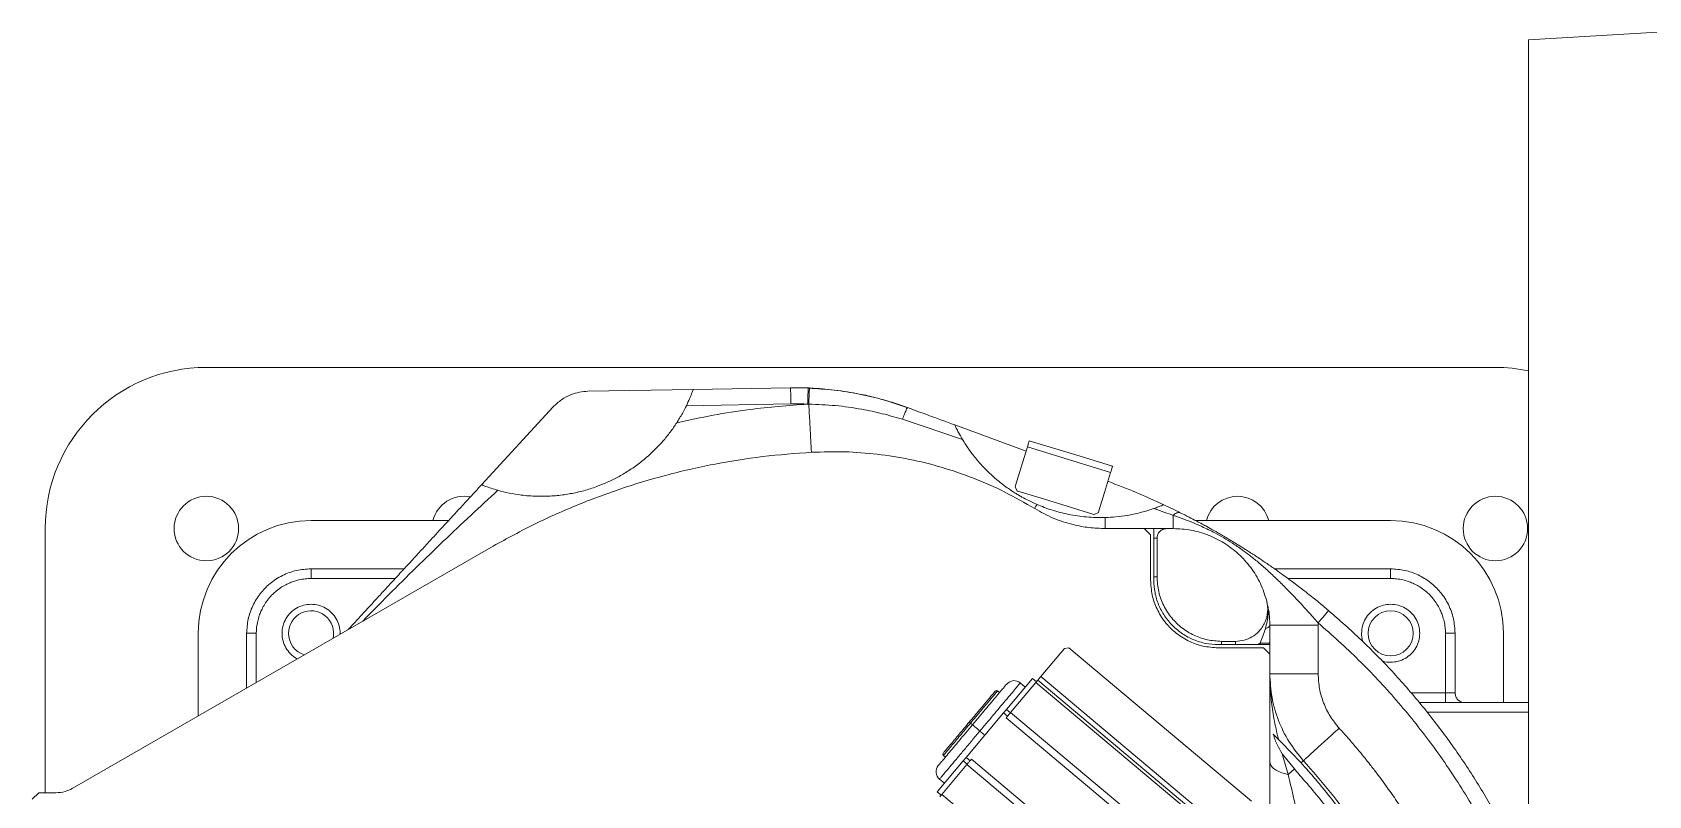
# Model space of a CAD drawing. Header units: millimetres. Extents: x 169 to 14583, y -399 to 10804.
# Drawn here: x 8997 to 9499, y 6760 to 6997 of the extents above; entities that cross this region are included whole.
import ezdxf

# ---------------------------------------------------------------- set-up
doc = ezdxf.new("R2010")
doc.units = ezdxf.units.MM
doc.header["$LTSCALE"] = 35

msp = doc.modelspace()

# ---------------------------------------------------------------- linework, layer by layer
at = {"color": 7, "linetype": 'Continuous', "lineweight": 18}
for p, q in [((9461.279, 6994.416), (9501.279, 6996.76)), ((9461.279, 6994.416), (9461.279, 5075.018)), ((9050.967, 6892.797), (9450.967, 6892.797)), ((9202.041, 6885.943), (9232.26, 6886.471)), ((9202.041, 6885.943), (9169.387, 6885.373)), ((9199.92, 6880.905), (9232.347, 6881.471)), ((9158.617, 6880.538), (9136.367, 6856.385)), ((9266.974, 6876.685), (9285.618, 6870.43)), ((9283.212, 6874.936), (9305.335, 6866.799)), ((9303.831, 6861.883), (9305.741, 6868.129)), ((9331.561, 6860.235), (9305.741, 6868.129)), ((9302.096, 6856.205), (9303.831, 6861.883)), ((9329.652, 6853.989), (9331.561, 6860.235)), ((9301.94, 6855.697), (9302.096, 6856.205)), ((9302.604, 6854.448), (9301.94, 6855.697)), ((9302.76, 6854.4), (9302.604, 6854.448)), ((9311.055, 6851.864), (9302.76, 6854.4)), ((9318.061, 6849.723), (9311.055, 6851.864)), ((9327.916, 6848.311), (9329.652, 6853.989)), ((9326.356, 6847.186), (9318.061, 6849.723)), ((9326.512, 6847.139), (9326.356, 6847.186)), ((9327.76, 6847.803), (9326.512, 6847.139)), ((9327.76, 6847.803), (9327.916, 6848.311)), ((9000.967, 6760.797), (9000.967, 6842.797)), ((9126.153, 6845.297), (9083.467, 6845.297)), ((9329.967, 6842.797), (9341.967, 6842.797)), ((9341.967, 6842.797), (9343.967, 6840.797)), ((9344.967, 6842.797), (9341.967, 6842.797)), ((9350.967, 6842.797), (9348.967, 6842.797)), ((9418.467, 6845.297), (9357.897, 6845.297)), ((9009.284, 6762.131), (9139.21, 6836.927)), ((9343.967, 6840.797), (9343.967, 6826.797)), ((9344.967, 6839.797), (9344.967, 6827.797)), ((9345.967, 6827.797), (9345.967, 6839.797)), ((9083.467, 6830.297), (9112.335, 6830.297)), ((9083.467, 6827.297), (9109.572, 6827.297)), ((9418.467, 6830.297), (9382.433, 6830.297)), ((9386.612, 6827.297), (9418.467, 6827.297)), ((9395.967, 6812.797), (9395.967, 6797.716)), ((9048.467, 6810.297), (9048.467, 6784.688)), ((9063.467, 6793.323), (9063.467, 6810.297)), ((9066.467, 6795.002), (9066.467, 6810.297)), ((9370.332, 6807.797), (9365.967, 6807.797)), ((9365.967, 6806.797), (9370.332, 6806.797)), ((9377.26, 6806.797), (9377.967, 6806.797)), ((9377.967, 6806.797), (9377.967, 6807.275)), ((9380.967, 6806.797), (9380.967, 6807.275)), ((9380.967, 6803.797), (9380.967, 6806.797)), ((9435.467, 6810.297), (9435.467, 6791.797)), ((9438.467, 6810.297), (9438.467, 6791.797)), ((9453.467, 6788.797), (9453.467, 6810.297)), ((9317.222, 6805.62), (9309.895, 6796.887)), ((9318.631, 6805.743), (9317.222, 6805.62)), ((9375.318, 6758.177), (9318.631, 6805.743)), ((9364.967, 6805.797), (9378.967, 6805.797)), ((9378.967, 6805.797), (9380.967, 6803.797)), ((9380.967, 6803.797), (9380.967, 6686.797)), ((9299.231, 6786.668), (9307.319, 6796.307)), ((9308.545, 6795.278), (9307.319, 6796.307)), ((9379.039, 6738.868), (9309.895, 6796.887)), ((9297.125, 6791.937), (9296.512, 6792.451)), ((9308.316, 6795.005), (9300.537, 6785.734)), ((9305.069, 6793.625), (9303.537, 6794.911)), ((9308.93, 6795.738), (9378.64, 6737.244)), ((9380.967, 6794.755), (9381.253, 6794.63)), ((9435.467, 6791.797), (9424.743, 6791.797)), ((9298.32, 6785.582), (9299.231, 6786.668)), ((9300.457, 6785.639), (9299.231, 6786.668)), ((9461.279, 6788.797), (9427.363, 6788.797)), ((9298.32, 6785.582), (9286.75, 6771.793)), ((9288.705, 6781.901), (9288.092, 6782.416)), ((9299.546, 6784.553), (9298.32, 6785.582)), ((9299.546, 6784.553), (9299.158, 6784.092)), ((9368.869, 6725.598), (9299.158, 6784.092)), ((9300.537, 6785.734), (9370.247, 6727.241)), ((9429.739, 6785.797), (9461.279, 6785.797)), ((9291.003, 6779.973), (9292.535, 6778.687)), ((9279.671, 6772.38), (9280.284, 6771.866)), ((9285.839, 6770.707), (9286.75, 6771.793)), ((9286.75, 6771.793), (9287.976, 6770.765)), ((9288.363, 6771.226), (9287.976, 6770.765)), ((9288.363, 6771.226), (9358.073, 6712.732)), ((9384.818, 6772.949), (9386.706, 6766.495)), ((9384.818, 6772.949), (9388.579, 6768.201)), ((9277.751, 6761.068), (9285.839, 6770.707)), ((9286.985, 6769.584), (9279.205, 6760.313)), ((9287.064, 6769.679), (9285.839, 6770.707)), ((9356.695, 6711.09), (9286.985, 6769.584)), ((9386.706, 6766.495), (9388.579, 6768.201)), ((9278.976, 6760.04), (9277.751, 6761.068)), ((9278.468, 6765.035), (9280.001, 6763.75)), ((8996.967, 6758.797), (8998.967, 6760.797)), ((8998.967, 6760.797), (9004.294, 6760.797))]:
    msp.add_line(p, q, dxfattribs=at)
at = {"color": 7, "linetype": 'Continuous', "lineweight": 18, "flags": 128}
for points in [[(9306.326, 6870.041), (9320.785, 6865.621), (9332.146, 6862.147)], [(9308.316, 6795.005), (9347.354, 6762.249), (9378.026, 6736.512)], [(9348.915, 6701.819), (9309.878, 6734.575), (9279.205, 6760.313)]]:
    msp.add_lwpolyline(points, dxfattribs=at)
at = {"color": 7, "linetype": 'Continuous', "lineweight": 18}
for centre, radius in [((9050.967, 6842.797), 10), ((9450.967, 6842.797), 10), ((9418.467, 6810.297), 7)]:
    msp.add_circle(centre, radius, dxfattribs=at)
for centre, radius, start, end in [((9050.967, 6842.797), 50, 90, 180), ((9450.967, 6842.797), 50, 78.09848, 90), ((9130.967, 6842.797), 10, 79.09823, 165.52249), ((9370.967, 6842.797), 10, 14.47751, 165.52249), ((9083.467, 6810.297), 35, 90, 180), ((9418.467, 6810.297), 35, 0, 90), ((9083.467, 6810.297), 7, 346.62901, 180), ((9083.467, 6810.297), 7, 180, 253.17078), ((9296.191, 6792.068), 0.5, 50, 140), ((9301.609, 6792.613), 3, 50, 140), ((9279.993, 6772.763), 0.5, 140, 230), ((9280.397, 6767.333), 3, 140, 230)]:
    msp.add_arc(centre, radius, start, end, dxfattribs=at)
for points, knots in [([(9237.73, 6886.416), (9236.71, 6886.447), (9234.886, 6886.501), (9233.063, 6886.48), (9232.26, 6886.471)], [0, 0, 0, 0, 0.55999631, 1, 1, 1, 1]), ([(9232.347, 6881.471), (9232.335, 6882.205), (9232.309, 6883.672), (9232.28, 6885.315), (9232.263, 6886.296), (9232.261, 6886.412), (9232.26, 6886.471)], [0, 0, 0, 0, 0.279619, 0.5592379, 0.779619, 1, 1, 1, 1]), ([(9158.617, 6880.538), (9159.438, 6881.322), (9161.082, 6882.888), (9163.921, 6884.336), (9166.719, 6885.19), (9168.498, 6885.312), (9169.387, 6885.373)], [0, 0, 0, 0, 0.2798991, 0.5597983, 0.7798991, 1, 1, 1, 1]), ([(9202.041, 6885.943), (9202.035, 6885.925), (9202.022, 6885.89), (9201.885, 6885.513), (9201.554, 6884.617), (9200.869, 6882.944), (9200.253, 6881.621), (9199.92, 6880.905)], [0, 0, 0, 0, 0.1157118, 0.2324543, 0.4701646, 0.7130705, 1, 1, 1, 1]), ([(9232.347, 6881.471), (9233.318, 6881.481), (9235.05, 6881.498), (9236.782, 6881.444), (9237.544, 6881.42)], [0, 0, 0, 0, 0.5599963, 1, 1, 1, 1]), ([(9237.73, 6886.416), (9237.802, 6886.414), (9237.929, 6886.409), (9238.057, 6886.404), (9238.113, 6886.401)], [0, 0, 0, 0, 0.55999998, 1, 1, 1, 1]), ([(9238.113, 6886.401), (9238.109, 6886.314), (9238.101, 6886.131), (9238.045, 6884.782), (9237.976, 6883.105), (9237.929, 6881.963), (9237.907, 6881.414)], [0, 0, 0, 0, 0.270283, 0.5624238, 0.7897147, 1, 1, 1, 1]), ([(9268.686, 6880.268), (9266.202, 6881.118), (9261.236, 6882.816), (9253.56, 6884.597), (9245.782, 6885.856), (9240.543, 6886.171), (9237.923, 6886.329)], [0, 0, 0, 0, 0.2500204, 0.4999991, 0.7499821, 1, 1, 1, 1]), ([(9238.113, 6886.401), (9239.478, 6886.329), (9242.083, 6886.191), (9246.019, 6885.785), (9249.827, 6885.254), (9254.121, 6884.47), (9257.853, 6883.656), (9260.312, 6882.94), (9261.08, 6882.717)], [0, 0, 0, 0, 0.1759155, 0.3355589, 0.5089924, 0.6704112, 0.8971127, 1, 1, 1, 1]), ([(9261.331, 6882.645), (9262.133, 6882.425), (9264.564, 6881.759), (9266.937, 6880.908), (9268.527, 6880.338)], [0, 0, 0, 0, 0.3298914, 1, 1, 1, 1]), ([(9196.928, 6875.608), (9200.676, 6876.42), (9208.17, 6878.045), (9221.705, 6880.182), (9231.536, 6880.95), (9237.544, 6881.42)], [0, 0, 0, 0, 0.2800671, 0.5600108, 1, 1, 1, 1]), ([(9196.928, 6875.608), (9197.53, 6876.572), (9198.605, 6878.295), (9199.518, 6880.108), (9199.92, 6880.905)], [0, 0, 0, 0, 0.5599817, 1, 1, 1, 1]), ([(9237.544, 6881.42), (9237.612, 6881.419), (9237.733, 6881.417), (9237.854, 6881.415), (9237.907, 6881.414)], [0, 0, 0, 0, 0.560005, 1, 1, 1, 1]), ([(9237.907, 6881.414), (9240.663, 6881.303), (9246.175, 6881.081), (9253.788, 6879.977), (9260.736, 6878.527), (9264.895, 6877.299), (9266.974, 6876.685)], [0, 0, 0, 0, 0.2798622, 0.5598141, 0.7798727, 1, 1, 1, 1]), ([(9266.974, 6876.685), (9267.18, 6877.224), (9267.609, 6878.345), (9268.103, 6879.537), (9268.424, 6880.236), (9268.493, 6880.305), (9268.527, 6880.338)], [0, 0, 0, 0, 0.2653476, 0.5524721, 0.780956, 1, 1, 1, 1]), ([(9283.212, 6874.936), (9280.473, 6875.944), (9275.576, 6877.745), (9270.682, 6879.545), (9268.527, 6880.338)], [0, 0, 0, 0, 0.5595344, 1, 1, 1, 1]), ([(9141.392, 6854.675), (9142.57, 6854.369), (9144.974, 6853.745), (9148.212, 6853.226), (9151.056, 6852.928), (9153.459, 6852.797), (9155.838, 6852.784), (9158.861, 6852.911), (9162.409, 6853.294), (9165.873, 6853.967), (9168.571, 6854.668), (9170.608, 6855.292), (9173.033, 6856.145), (9175.888, 6857.342), (9179.178, 6858.999), (9182.52, 6861.008), (9185.949, 6863.472), (9189.368, 6866.405), (9191.973, 6869.116), (9193.784, 6871.262), (9194.901, 6872.692), (9195.953, 6874.135), (9196.605, 6875.12), (9196.928, 6875.608)], [0, 0, 0, 0, 0.0563731, 0.1150784, 0.1536202, 0.1918379, 0.2298096, 0.267616, 0.337131, 0.4008133, 0.4346333, 0.4675459, 0.4997757, 0.5536251, 0.6108664, 0.6724116, 0.7390301, 0.8135637, 0.8882572, 0.9170765, 0.9452868, 0.9729174, 1, 1, 1, 1]), ([(9285.618, 6870.43), (9285.184, 6871.167), (9284.426, 6872.455), (9283.698, 6873.933), (9283.273, 6874.788), (9283.232, 6874.89), (9283.212, 6874.936)], [0, 0, 0, 0, 0.3505571, 0.6126212, 0.820567, 1, 1, 1, 1]), ([(9139.21, 6836.927), (9143.5, 6839.289), (9152.08, 6844.015), (9165.503, 6850.014), (9179.259, 6855.181), (9193.556, 6859.491), (9208.336, 6862.87), (9223.542, 6865.337), (9233.775, 6866.093), (9238.892, 6866.471)], [0, 0, 0, 0, 0.1400011, 0.2800022, 0.4200032, 0.5600043, 0.7066695, 0.8533348, 1, 1, 1, 1]), ([(9238.892, 6866.471), (9242.271, 6866.571), (9249.028, 6866.771), (9259.151, 6865.985), (9269.171, 6864.408), (9279.181, 6861.94), (9289.085, 6858.553), (9298.833, 6854.295), (9304.966, 6850.752), (9308.032, 6848.98)], [0, 0, 0, 0, 0.1400018, 0.2800036, 0.4200054, 0.5600071, 0.7066714, 0.8533357, 1, 1, 1, 1]), ([(9308.732, 6850.257), (9307.873, 6850.642), (9306.307, 6851.344), (9304.383, 6852.368), (9302.989, 6853.17), (9301.904, 6853.83), (9300.736, 6854.585), (9299.361, 6855.528), (9297.797, 6856.689), (9295.928, 6858.204), (9293.87, 6860.057), (9291.591, 6862.372), (9289.372, 6864.964), (9287.336, 6867.688), (9286.167, 6869.554), (9285.618, 6870.43)], [0, 0, 0, 0, 0.089055, 0.1623366, 0.1989927, 0.2366072, 0.2795985, 0.3291585, 0.395211, 0.4687807, 0.5666205, 0.6712219, 0.7923335, 0.9024197, 1, 1, 1, 1]), ([(9306.326, 6870.041), (9306.315, 6870.005), (9306.293, 6869.933), (9306.136, 6869.421), (9305.943, 6868.79), (9305.809, 6868.349), (9305.741, 6868.129)], [0, 0, 0, 0, 0.279619, 0.5592379, 0.779619, 1, 1, 1, 1]), ([(9331.561, 6860.235), (9331.647, 6860.515), (9331.819, 6861.077), (9332.011, 6861.705), (9332.126, 6862.08), (9332.139, 6862.125), (9332.146, 6862.147)], [0, 0, 0, 0, 0.279619, 0.5592379, 0.779619, 1, 1, 1, 1]), ([(9094.994, 6811.473), (9095.217, 6811.714), (9096.094, 6812.666), (9097.677, 6814.385), (9099.813, 6816.704), (9102.108, 6819.195), (9104.632, 6821.935), (9106.609, 6824.081), (9108.055, 6825.651), (9108.896, 6826.564), (9110.047, 6827.813), (9111.107, 6828.963), (9111.909, 6829.835), (9112.204, 6830.155), (9112.339, 6830.301), (9112.986, 6831.004), (9114.137, 6832.253), (9115.78, 6834.037), (9117.819, 6836.25), (9120.201, 6838.836), (9122.878, 6841.742), (9125.615, 6844.713), (9128.456, 6847.797), (9131.315, 6850.9), (9133.932, 6853.742), (9135.567, 6855.516), (9136.367, 6856.385)], [0, 0, 0, 0, 0.01611067, 0.06347316, 0.11470035, 0.17102926, 0.2299623, 0.29802209, 0.31469266, 0.33506591, 0.35914186, 0.39836192, 0.41208374, 0.4174726, 0.41979901, 0.42188009, 0.46451553, 0.50344497, 0.541296, 0.61262409, 0.67638507, 0.73550319, 0.81091865, 0.88204145, 0.9422068, 1, 1, 1, 1]), ([(9136.367, 6856.385), (9136.436, 6856.357), (9136.576, 6856.3), (9137.661, 6855.881), (9139.319, 6855.29), (9140.683, 6854.885), (9141.392, 6854.675)], [0, 0, 0, 0, 0.2318652, 0.4694239, 0.7242533, 1, 1, 1, 1]), ([(9099.511, 6814.073), (9102.169, 6816.788), (9107.657, 6822.395), (9115.989, 6830.633), (9124.517, 6838.888), (9132.945, 6846.866), (9138.621, 6852.113), (9141.392, 6854.675)], [0, 0, 0, 0, 0.1954504, 0.4035355, 0.6035423, 0.8064295, 1, 1, 1, 1]), ([(9308.032, 6848.98), (9309.919, 6847.936), (9313.693, 6845.848), (9319.438, 6844.02), (9324.889, 6842.973), (9328.274, 6842.856), (9329.967, 6842.797)], [0, 0, 0, 0, 0.2799535, 0.559907, 0.7799535, 1, 1, 1, 1]), ([(9308.732, 6850.257), (9310.229, 6849.662), (9313.372, 6848.413), (9318.536, 6847.103), (9324.11, 6846.248), (9327.937, 6846.228), (9329.883, 6846.217)], [0, 0, 0, 0, 0.2272637, 0.4771548, 0.734098, 1, 1, 1, 1]), ([(9329.883, 6846.217), (9330.991, 6846.27), (9333.302, 6846.38), (9336.22, 6846.777), (9338.724, 6847.246), (9340.649, 6847.691), (9342.781, 6848.268), (9344.195, 6848.741), (9345.026, 6849.019)], [0, 0, 0, 0, 0.2121609, 0.4422889, 0.5672337, 0.7073579, 0.8280304, 1, 1, 1, 1]), ([(9345.026, 6849.019), (9345.484, 6849.184), (9346.356, 6849.499), (9347.345, 6849.896), (9347.962, 6850.154), (9348.027, 6850.181), (9348.059, 6850.196)], [0, 0, 0, 0, 0.2826323, 0.5382163, 0.765911, 1, 1, 1, 1]), ([(9345.026, 6849.019), (9346.157, 6848.621), (9348.171, 6847.915), (9350.115, 6847.193), (9350.967, 6846.877)], [0, 0, 0, 0, 0.5620882, 1, 1, 1, 1]), ([(9348.059, 6850.196), (9348.962, 6849.769), (9350.715, 6848.942), (9352.388, 6848.112), (9353.199, 6847.711)], [0, 0, 0, 0, 0.5153506, 1, 1, 1, 1]), ([(9353.199, 6847.711), (9353.044, 6847.759), (9352.724, 6847.86), (9351.978, 6847.685), (9351.354, 6847.186), (9350.967, 6846.877)], [0, 0, 0, 0, 0.26214211, 0.54227567, 1, 1, 1, 1]), ([(9350.967, 6846.877), (9352.063, 6846.499), (9354.178, 6845.771), (9357.147, 6844.607), (9359.719, 6843.498), (9361.932, 6842.455), (9364.201, 6841.301), (9366.693, 6839.919), (9369.533, 6838.172), (9372.185, 6836.366), (9374.825, 6834.4), (9377.451, 6832.284), (9380.329, 6829.774), (9383.288, 6826.997), (9386.382, 6823.92), (9389.532, 6820.627), (9392.772, 6817.121), (9394.903, 6814.727), (9395.961, 6813.539)], [0, 0, 0, 0, 0.0627527, 0.1210587, 0.171808, 0.2120396, 0.2497132, 0.3040925, 0.3580811, 0.4204769, 0.4708586, 0.5324549, 0.6015977, 0.6775337, 0.7518891, 0.8357157, 0.9184753, 1, 1, 1, 1]), ([(9353.199, 6847.711), (9354.116, 6847.249), (9355.782, 6846.41), (9358.034, 6845.23), (9359.862, 6844.252), (9361.646, 6843.278), (9363.381, 6842.311), (9365.138, 6841.309), (9366.657, 6840.428), (9367.953, 6839.662), (9369.119, 6838.965), (9370.212, 6838.302), (9371.291, 6837.64), (9372.355, 6836.979), (9373.44, 6836.297), (9374.696, 6835.497), (9376.164, 6834.547), (9378, 6833.337), (9380.261, 6831.814), (9382.716, 6830.111), (9385.047, 6828.447), (9387.04, 6826.99), (9389.543, 6825.121), (9392.523, 6822.823), (9395.987, 6820.048), (9398.15, 6818.231), (9399.197, 6817.35)], [0, 0, 0, 0, 0.05824692, 0.10594327, 0.14441202, 0.17461683, 0.2183304, 0.25153823, 0.28055632, 0.30875514, 0.3287502, 0.35081058, 0.3756591, 0.39613903, 0.41863829, 0.44600094, 0.4790592, 0.51715023, 0.57080381, 0.63416501, 0.68580677, 0.73015381, 0.76949405, 0.85490272, 0.92970043, 1, 1, 1, 1]), ([(9344.967, 6842.797), (9344.97, 6842.748), (9344.976, 6842.646), (9344.968, 6841.963), (9344.964, 6841.272), (9344.977, 6840.753), (9344.969, 6840.294), (9344.968, 6839.961), (9344.967, 6839.797)], [0, 0, 0, 0, 0.2606751, 0.5450028, 0.712192, 0.7997651, 0.9016047, 1, 1, 1, 1]), ([(9348.967, 6842.797), (9348.897, 6842.797), (9348.757, 6842.797), (9347.754, 6842.797), (9346.456, 6842.797), (9345.463, 6842.797), (9344.967, 6842.797)], [0, 0, 0, 0, 0.2797793, 0.5595225, 0.7797712, 1, 1, 1, 1]), ([(9348.967, 6842.797), (9348.575, 6842.751), (9347.79, 6842.658), (9346.795, 6841.97), (9346.106, 6840.975), (9346.013, 6840.19), (9345.967, 6839.797)], [0, 0, 0, 0, 0.24998, 0.4999797, 0.7497887, 1, 1, 1, 1]), ([(9350.967, 6842.797), (9352.812, 6842.699), (9356.503, 6842.501), (9361.851, 6840.924), (9366.829, 6838.464), (9371.343, 6835.062), (9375.179, 6830.805), (9378.25, 6825.831), (9379.426, 6822.142), (9380.015, 6820.297)], [0, 0, 0, 0, 0.1400085, 0.2800171, 0.4200256, 0.5600341, 0.7066894, 0.8533447, 1, 1, 1, 1]), ([(9345.967, 6839.797), (9345.907, 6839.797), (9345.801, 6839.797), (9345.222, 6839.797), (9344.967, 6839.797)], [0, 0, 0, 0, 0.5591257, 1, 1, 1, 1]), ([(9063.467, 6810.297), (9063.561, 6811.763), (9063.747, 6814.695), (9065.236, 6818.882), (9067.533, 6822.654), (9070.665, 6825.885), (9074.495, 6828.358), (9078.86, 6829.989), (9081.931, 6830.194), (9083.467, 6830.297)], [0, 0, 0, 0, 0.1400121, 0.2800242, 0.4200363, 0.5600485, 0.706699, 0.8533495, 1, 1, 1, 1]), ([(9066.467, 6810.297), (9066.477, 6810.722), (9066.504, 6811.833), (9066.753, 6813.538), (9067.201, 6815.282), (9067.756, 6816.805), (9068.441, 6818.273), (9069.355, 6819.826), (9070.391, 6821.2), (9071.434, 6822.33), (9072.564, 6823.373), (9073.938, 6824.409), (9075.491, 6825.324), (9076.959, 6826.008), (9078.482, 6826.563), (9080.226, 6827.012), (9081.931, 6827.26), (9083.042, 6827.287), (9083.467, 6827.297)], [0, 0, 0, 0, 0.0477646, 0.1249773, 0.1930443, 0.25, 0.3069544, 0.3750227, 0.4522352, 0.5, 0.5477641, 0.6249773, 0.6930443, 0.75, 0.8069544, 0.8750227, 0.9522357, 1, 1, 1, 1]), ([(9343.967, 6826.797), (9344.065, 6825.258), (9344.262, 6822.179), (9345.824, 6817.783), (9348.236, 6813.823), (9351.525, 6810.429), (9355.547, 6807.833), (9360.129, 6806.12), (9363.354, 6805.905), (9364.967, 6805.797)], [0, 0, 0, 0, 0.1400121, 0.2800242, 0.4200363, 0.5600485, 0.706699, 0.8533495, 1, 1, 1, 1]), ([(9344.967, 6827.797), (9345.283, 6827.797), (9345.848, 6827.797), (9345.931, 6827.797), (9345.967, 6827.797)], [0, 0, 0, 0, 0.5591257, 1, 1, 1, 1]), ([(9344.967, 6827.797), (9344.967, 6827.611), (9344.967, 6827.277), (9344.967, 6826.944), (9344.967, 6826.797)], [0, 0, 0, 0, 0.558676, 1, 1, 1, 1]), ([(9344.967, 6826.797), (9345.04, 6825.498), (9345.187, 6822.892), (9346.366, 6819.12), (9348.214, 6815.627), (9350.731, 6812.561), (9353.797, 6810.044), (9357.29, 6808.196), (9361.062, 6807.017), (9363.668, 6806.87), (9364.967, 6806.797)], [0, 0, 0, 0, 0.1240953, 0.2489525, 0.3743404, 0.5, 0.6256596, 0.7510475, 0.8759047, 1, 1, 1, 1]), ([(9365.967, 6807.797), (9364.501, 6807.891), (9361.569, 6808.077), (9357.382, 6809.566), (9353.611, 6811.863), (9350.379, 6814.995), (9347.906, 6818.825), (9346.275, 6823.19), (9346.07, 6826.261), (9345.967, 6827.797)], [0, 0, 0, 0, 0.1400121, 0.2800242, 0.4200363, 0.5600485, 0.706699, 0.8533495, 1, 1, 1, 1]), ([(9418.467, 6827.297), (9418.467, 6827.737), (9418.467, 6828.618), (9418.467, 6829.604), (9418.467, 6830.192), (9418.467, 6830.262), (9418.467, 6830.297)], [0, 0, 0, 0, 0.2796189, 0.5592379, 0.779619, 1, 1, 1, 1]), ([(9418.467, 6830.297), (9419.933, 6830.204), (9422.865, 6830.017), (9427.052, 6828.528), (9430.824, 6826.231), (9434.055, 6823.099), (9436.528, 6819.269), (9438.159, 6814.905), (9438.365, 6811.833), (9438.467, 6810.297)], [0, 0, 0, 0, 0.1400121, 0.2800242, 0.4200363, 0.5600485, 0.706699, 0.8533495, 1, 1, 1, 1]), ([(9418.467, 6827.297), (9418.892, 6827.287), (9420.003, 6827.26), (9421.708, 6827.012), (9423.452, 6826.563), (9424.975, 6826.008), (9426.443, 6825.324), (9427.996, 6824.409), (9429.37, 6823.373), (9430.5, 6822.33), (9431.543, 6821.2), (9432.579, 6819.826), (9433.494, 6818.273), (9434.178, 6816.805), (9434.733, 6815.282), (9435.182, 6813.538), (9435.43, 6811.833), (9435.457, 6810.722), (9435.467, 6810.297)], [0, 0, 0, 0, 0.0477646, 0.1249773, 0.1930443, 0.25, 0.3069544, 0.3750227, 0.4522352, 0.5, 0.5477641, 0.6249773, 0.6930443, 0.75, 0.8069544, 0.8750227, 0.9522357, 1, 1, 1, 1]), ([(9083.467, 6819.297), (9082.682, 6819.237), (9081.111, 6819.118), (9078.915, 6818.173), (9077.03, 6816.736), (9075.583, 6814.848), (9074.674, 6812.654), (9074.363, 6810.296), (9074.675, 6807.943), (9075.579, 6805.736), (9077.046, 6803.895), (9078.325, 6802.756), (9079.14, 6802.43), (9079.226, 6802.395)], [0, 0, 0, 0, 0.0988192, 0.1976385, 0.2964577, 0.395277, 0.4940962, 0.5929155, 0.6917347, 0.790554, 0.8893732, 0.9881925, 1, 1, 1, 1]), ([(9092.427, 6809.995), (9092.442, 6810.096), (9092.569, 6810.972), (9092.223, 6812.657), (9091.361, 6814.847), (9089.902, 6816.736), (9088.02, 6818.173), (9085.823, 6819.118), (9084.252, 6819.237), (9083.467, 6819.297)], [0, 0, 0, 0, 0.02116312, 0.1843026, 0.34744208, 0.51058156, 0.67372104, 0.83686052, 1, 1, 1, 1]), ([(9380.015, 6820.297), (9380.189, 6819.17), (9380.538, 6816.917), (9379.594, 6813.562), (9377.801, 6810.911), (9375.49, 6809.099), (9373.007, 6808.005), (9371.224, 6807.866), (9370.332, 6807.797)], [0, 0, 0, 0, 0.1865147, 0.3730294, 0.5595441, 0.7063627, 0.8531814, 1, 1, 1, 1]), ([(9379.587, 6811.736), (9379.987, 6813.241), (9380.741, 6816.083), (9380.247, 6818.949), (9380.015, 6820.297)], [0, 0, 0, 0, 0.529692, 1, 1, 1, 1]), ([(9380.967, 6812.797), (9380.948, 6813.573), (9380.909, 6815.104), (9380.695, 6817.089), (9380.436, 6818.264), (9380.323, 6818.778)], [0, 0, 0, 0, 0.3666073, 0.7231152, 1, 1, 1, 1]), ([(9461.279, 6733.209), (9459.94, 6736.292), (9456.793, 6743.545), (9450.976, 6754.564), (9443.991, 6766.275), (9436.297, 6777.538), (9427.955, 6788.329), (9418.975, 6798.592), (9409.437, 6808.347), (9402.611, 6814.349), (9399.197, 6817.35)], [0, 0, 0, 0, 0.0955585, 0.2247645, 0.3539704, 0.4831763, 0.6123822, 0.7415882, 0.8707941, 1, 1, 1, 1]), ([(9418.467, 6819.297), (9417.682, 6819.237), (9416.111, 6819.118), (9413.916, 6818.174), (9412.029, 6816.736), (9410.586, 6814.849), (9409.665, 6812.65), (9409.397, 6810.31), (9409.507, 6808.567), (9409.87, 6807.729), (9409.922, 6807.611)], [0, 0, 0, 0, 0.1395763, 0.2791526, 0.4187289, 0.5583053, 0.6978816, 0.8374579, 0.9770342, 1, 1, 1, 1]), ([(9418.467, 6801.297), (9419.253, 6801.357), (9420.823, 6801.476), (9423.019, 6802.421), (9424.904, 6803.858), (9426.351, 6805.746), (9427.26, 6807.941), (9427.571, 6810.297), (9427.26, 6812.653), (9426.351, 6814.848), (9424.904, 6816.736), (9423.019, 6818.173), (9420.823, 6819.118), (9419.253, 6819.237), (9418.467, 6819.297)], [0, 0, 0, 0, 0.0833333, 0.1666667, 0.25, 0.3333333, 0.4166667, 0.5, 0.5833333, 0.6666667, 0.75, 0.8333333, 0.9166667, 1, 1, 1, 1]), ([(9377.967, 6807.275), (9378.231, 6807.984), (9378.788, 6809.484), (9379.311, 6810.958), (9379.587, 6811.736)], [0, 0, 0, 0, 0.4722832, 1, 1, 1, 1]), ([(9379.587, 6811.736), (9379.807, 6811.807), (9380.253, 6811.95), (9380.818, 6812.309), (9380.911, 6812.613), (9380.967, 6812.797)], [0, 0, 0, 0, 0.2768398, 0.5624329, 1, 1, 1, 1]), ([(9380.919, 6807.275), (9380.931, 6808.218), (9380.954, 6810.099), (9380.963, 6811.903), (9380.967, 6812.803)], [0, 0, 0, 0, 0.5009304, 1, 1, 1, 1]), ([(9380.967, 6807.275), (9380.967, 6807.711), (9380.967, 6808.612), (9380.967, 6809.93), (9380.967, 6811.345), (9380.967, 6812.273), (9380.967, 6812.797)], [0, 0, 0, 0, 0.2271883, 0.4702593, 0.7012122, 1, 1, 1, 1]), ([(9395.961, 6813.539), (9395.963, 6813.4), (9395.966, 6813.153), (9395.967, 6812.906), (9395.967, 6812.797)], [0, 0, 0, 0, 0.559999, 1, 1, 1, 1]), ([(9395.961, 6813.539), (9400.216, 6809.76), (9408.727, 6802.203), (9420.354, 6789.677), (9431.058, 6776.371), (9440.706, 6762.271), (9449.221, 6747.47), (9456.182, 6733.235), (9459.725, 6723.74), (9461.279, 6719.575)], [0, 0, 0, 0, 0.1474697, 0.2949402, 0.4424099, 0.5898797, 0.7373501, 0.8848199, 1, 1, 1, 1]), ([(9066.467, 6810.297), (9066.027, 6810.297), (9065.147, 6810.297), (9064.161, 6810.297), (9063.572, 6810.297), (9063.502, 6810.297), (9063.467, 6810.297)], [0, 0, 0, 0, 0.2796189, 0.5592379, 0.779619, 1, 1, 1, 1]), ([(9364.967, 6806.797), (9365.154, 6806.797), (9365.487, 6806.797), (9365.821, 6806.797), (9365.967, 6806.797)], [0, 0, 0, 0, 0.5612887, 1, 1, 1, 1]), ([(9365.967, 6807.797), (9365.967, 6807.737), (9365.967, 6807.63), (9365.967, 6807.052), (9365.967, 6806.797)], [0, 0, 0, 0, 0.5591257, 1, 1, 1, 1]), ([(9370.332, 6806.797), (9370.332, 6807.113), (9370.332, 6807.678), (9370.332, 6807.761), (9370.332, 6807.797)], [0, 0, 0, 0, 0.5591257, 1, 1, 1, 1]), ([(9370.332, 6806.797), (9371.007, 6806.797), (9372.479, 6806.797), (9374.76, 6806.797), (9376.408, 6806.797), (9377.26, 6806.797)], [0, 0, 0, 0, 0.2904223, 0.6329193, 1, 1, 1, 1]), ([(9377.967, 6807.275), (9377.837, 6807.183), (9377.605, 6807.018), (9377.366, 6806.865), (9377.26, 6806.797)], [0, 0, 0, 0, 0.55998406, 1, 1, 1, 1]), ([(9380.967, 6807.275), (9380.911, 6807.275), (9380.797, 6807.275), (9379.994, 6807.275), (9379.005, 6807.275), (9378.313, 6807.275), (9377.967, 6807.275)], [0, 0, 0, 0, 0.279619, 0.5592379, 0.779619, 1, 1, 1, 1]), ([(9380.967, 6806.797), (9380.921, 6806.797), (9380.828, 6806.797), (9380.139, 6806.797), (9379.145, 6806.797), (9378.36, 6806.797), (9377.967, 6806.797)], [0, 0, 0, 0, 0.2502322, 0.5000223, 0.7500215, 1, 1, 1, 1]), ([(9415.625, 6801.816), (9415.795, 6801.741), (9416.683, 6801.347), (9417.669, 6801.319), (9418.467, 6801.297)], [0, 0, 0, 0, 0.1910967, 1, 1, 1, 1]), ([(9309.895, 6796.887), (9309.753, 6796.718), (9309.47, 6796.381), (9309.153, 6796.003), (9308.964, 6795.778), (9308.942, 6795.751), (9308.93, 6795.738)], [0, 0, 0, 0, 0.279619, 0.5592379, 0.779619, 1, 1, 1, 1]), ([(9395.967, 6797.716), (9396.052, 6796.177), (9396.222, 6793.098), (9397.56, 6788.651), (9399.566, 6784.463), (9401.514, 6782.073), (9402.489, 6780.877)], [0, 0, 0, 0, 0.25000607, 0.49996979, 0.7499478, 1, 1, 1, 1]), ([(9287.709, 6782.737), (9288.239, 6783.369), (9289.299, 6784.632), (9290.825, 6786.451), (9292.235, 6788.131), (9293.474, 6789.607), (9294.485, 6790.812), (9295.229, 6791.699), (9295.714, 6792.277), (9295.777, 6792.352), (9295.808, 6792.389)], [0, 0, 0, 0, 0.1251066, 0.2499975, 0.3748897, 0.4999993, 0.6251074, 0.7499982, 0.8748902, 1, 1, 1, 1]), ([(9288.705, 6781.901), (9289.399, 6782.729), (9290.787, 6784.383), (9292.786, 6786.765), (9294.632, 6788.965), (9296.254, 6790.898), (9297.578, 6792.476), (9298.552, 6793.637), (9299.188, 6794.395), (9299.27, 6794.492), (9299.311, 6794.541)], [0, 0, 0, 0, 0.12511156, 0.24999809, 0.37488562, 0.49999948, 0.62511213, 0.7499986, 0.87488603, 1, 1, 1, 1]), ([(9308.93, 6795.738), (9308.894, 6795.694), (9308.829, 6795.617), (9308.473, 6795.193), (9308.316, 6795.005)], [0, 0, 0, 0, 0.5591953, 1, 1, 1, 1]), ([(9381.009, 6795.678), (9381.014, 6795.353), (9381.032, 6794.238), (9381.166, 6792.2), (9381.403, 6789.556), (9381.766, 6786.738), (9382.255, 6783.756), (9382.874, 6780.63), (9383.388, 6778.473), (9383.645, 6777.399)], [0, 0, 0, 0, 0.0529761, 0.1811651, 0.3319163, 0.4842232, 0.6424672, 0.8219052, 1, 1, 1, 1]), ([(9435.467, 6788.797), (9435.467, 6788.854), (9435.467, 6788.967), (9435.467, 6789.77), (9435.467, 6790.759), (9435.467, 6791.451), (9435.467, 6791.797)], [0, 0, 0, 0, 0.279619, 0.5592379, 0.7796189, 1, 1, 1, 1]), ([(9435.467, 6791.797), (9435.907, 6791.797), (9436.788, 6791.797), (9437.774, 6791.797), (9438.362, 6791.797), (9438.432, 6791.797), (9438.467, 6791.797)], [0, 0, 0, 0, 0.2796189, 0.5592379, 0.779619, 1, 1, 1, 1]), ([(9278.099, 6769.262), (9278.14, 6769.31), (9278.221, 6769.408), (9278.857, 6770.165), (9279.832, 6771.327), (9281.155, 6772.904), (9282.777, 6774.837), (9284.623, 6777.037), (9286.622, 6779.419), (9288.01, 6781.073), (9288.705, 6781.901)], [0, 0, 0, 0, 0.1251116, 0.2499971, 0.3748835, 0.4999965, 0.6250971, 0.7499614, 0.8748431, 1, 1, 1, 1]), ([(9279.61, 6773.085), (9279.641, 6773.122), (9279.703, 6773.197), (9280.189, 6773.775), (9280.933, 6774.662), (9281.944, 6775.867), (9283.182, 6777.343), (9284.592, 6779.022), (9286.118, 6780.842), (9287.178, 6782.105), (9287.709, 6782.737)], [0, 0, 0, 0, 0.1251067, 0.2499962, 0.3748869, 0.4999954, 0.6250877, 0.7499494, 0.8748341, 1, 1, 1, 1]), ([(9300.537, 6785.734), (9300.371, 6785.537), (9300.075, 6785.184), (9299.707, 6784.746), (9299.546, 6784.553)], [0, 0, 0, 0, 0.5596016, 1, 1, 1, 1]), ([(9382.038, 6778.964), (9382.417, 6777.822), (9383.118, 6775.711), (9384.283, 6773.818), (9384.818, 6772.949)], [0, 0, 0, 0, 0.5409328, 1, 1, 1, 1]), ([(9382.038, 6778.964), (9385.335, 6775.651), (9391.931, 6769.024), (9400.856, 6758.189), (9409.008, 6746.773), (9416.277, 6734.77), (9422.64, 6722.265), (9428.057, 6709.322), (9432.649, 6695.57), (9436.271, 6681.046), (9438.772, 6665.814), (9440.023, 6650.428), (9440.016, 6634.992), (9438.75, 6619.608), (9436.236, 6604.377), (9432.486, 6589.404), (9427.536, 6574.781), (9421.378, 6560.632), (9414.798, 6548.069), (9409.811, 6540.552), (9407.667, 6537.321)], [0, 0, 0, 0, 0.0531095, 0.106219, 0.1593285, 0.212438, 0.2655475, 0.318657, 0.3717665, 0.4301841, 0.4886017, 0.5470193, 0.605437, 0.6638546, 0.7222722, 0.7806899, 0.8391075, 0.8975251, 0.9559428, 1, 1, 1, 1]), ([(9407.967, 6510.993), (9408.363, 6511.465), (9409.03, 6512.259), (9410.324, 6513.839), (9412.184, 6516.154), (9414.571, 6519.245), (9417.749, 6523.549), (9421.095, 6528.358), (9425.319, 6534.883), (9429.509, 6541.945), (9433.63, 6549.662), (9437.017, 6556.66), (9439.598, 6562.516), (9441.658, 6567.563), (9443.417, 6572.17), (9445.194, 6577.196), (9447.076, 6583.009), (9448.603, 6588.29), (9449.708, 6592.528), (9450.275, 6594.836), (9450.785, 6596.995), (9451.437, 6599.893), (9452.223, 6603.718), (9453.187, 6608.981), (9454.079, 6614.771), (9455.005, 6622.489), (9455.665, 6630.673), (9455.976, 6639.417), (9455.942, 6647.191), (9455.687, 6653.585), (9455.32, 6659.024), (9454.875, 6663.935), (9454.262, 6669.231), (9453.398, 6675.279), (9452.448, 6680.694), (9451.579, 6684.986), (9451.074, 6687.309), (9450.583, 6689.472), (9449.895, 6692.362), (9448.92, 6696.144), (9447.473, 6701.295), (9445.729, 6706.887), (9443.17, 6714.227), (9440.166, 6721.868), (9436.602, 6729.859), (9433.155, 6736.827), (9430.116, 6742.459), (9427.395, 6747.183), (9424.837, 6751.399), (9421.96, 6755.886), (9418.525, 6760.939), (9415.292, 6765.386), (9412.625, 6768.859), (9411.15, 6770.724), (9409.759, 6772.451), (9407.871, 6774.744), (9405.336, 6777.716), (9403.396, 6779.87), (9402.489, 6780.877)], [0, 0, 0, 0, 0.0062724, 0.0105554, 0.0207924, 0.0365159, 0.050315, 0.0752682, 0.0961502, 0.1294524, 0.1588316, 0.1852117, 0.2085928, 0.2239745, 0.2407107, 0.2588015, 0.278247, 0.3029159, 0.314767, 0.322834, 0.327117, 0.337354, 0.3530776, 0.3668767, 0.3918299, 0.4127118, 0.4460141, 0.4753933, 0.5017733, 0.5251544, 0.5405361, 0.5572724, 0.5753632, 0.5948086, 0.6194776, 0.6313286, 0.6393957, 0.6436787, 0.6539157, 0.6696393, 0.6834383, 0.7083916, 0.7292735, 0.7625757, 0.791955, 0.818335, 0.8417161, 0.8570978, 0.873834, 0.8919248, 0.9113703, 0.9360392, 0.9478903, 0.9559574, 0.9602403, 0.9704775, 0.9862011, 1, 1, 1, 1]), ([(9287.976, 6770.765), (9287.77, 6770.52), (9287.403, 6770.083), (9287.113, 6769.736), (9286.985, 6769.584)], [0, 0, 0, 0, 0.5596016, 1, 1, 1, 1]), ([(9380.967, 6770.378), (9381.061, 6769.932), (9381.251, 6769.024), (9382.681, 6767.881), (9384.552, 6767.013), (9385.998, 6766.665), (9386.706, 6766.495)], [0, 0, 0, 0, 0.275015, 0.5612206, 0.7849848, 1, 1, 1, 1]), ([(9380.968, 6768.654), (9380.968, 6767.745), (9380.967, 6765.125), (9380.98, 6760.364), (9381.022, 6754.29), (9381.09, 6750.031), (9381.126, 6747.797)], [0, 0, 0, 0, 0.13685023, 0.39444089, 0.68237082, 1, 1, 1, 1]), ([(9386.706, 6766.495), (9386.982, 6765.294), (9387.56, 6762.778), (9388.535, 6758.519), (9389.686, 6753.484), (9390.517, 6749.794), (9390.967, 6747.797)], [0, 0, 0, 0, 0.1989356, 0.4168398, 0.6845391, 1, 1, 1, 1]), ([(9388.579, 6768.201), (9391.662, 6764.665), (9397.83, 6757.594), (9406.032, 6746.139), (9413.405, 6734.145), (9419.835, 6721.616), (9425.305, 6708.641), (9429.779, 6695.289), (9433.232, 6681.638), (9435.645, 6667.764), (9437.003, 6653.748), (9437.299, 6639.67), (9436.531, 6625.609), (9434.703, 6611.647), (9431.827, 6597.862), (9427.915, 6584.335), (9423.004, 6571.135), (9417.07, 6558.372), (9411.314, 6547.779), (9407.194, 6541.696), (9405.704, 6539.497)], [0, 0, 0, 0, 0.0569275, 0.1138551, 0.1707826, 0.2277101, 0.2846376, 0.3415652, 0.3984927, 0.4554202, 0.5123477, 0.5692753, 0.6262028, 0.6831303, 0.7400578, 0.7969854, 0.8539129, 0.9108404, 0.9677679, 1, 1, 1, 1]), ([(9407.967, 6535.972), (9409.483, 6538.185), (9413.435, 6543.958), (9418.989, 6553.827), (9424.68, 6565.453), (9429.534, 6577.459), (9433.569, 6589.763), (9436.754, 6602.314), (9439.079, 6615.052), (9440.531, 6627.919), (9441.104, 6640.855), (9440.795, 6653.8), (9439.606, 6666.695), (9437.543, 6679.478), (9434.614, 6692.091), (9430.833, 6704.475), (9426.218, 6716.574), (9420.79, 6728.33), (9414.577, 6739.692), (9407.594, 6750.593), (9399.931, 6761.037), (9394.245, 6767.528), (9391.402, 6770.774)], [0, 0, 0, 0, 0.0316892, 0.0826529, 0.1336166, 0.1845804, 0.2355441, 0.2865078, 0.3374715, 0.3884353, 0.439399, 0.4903627, 0.5413265, 0.5922902, 0.6432539, 0.6942176, 0.7451814, 0.7961451, 0.8471088, 0.8980725, 0.9490363, 1, 1, 1, 1]), ([(9004.294, 6760.797), (9005.275, 6760.871), (9007.027, 6761.002), (9008.594, 6761.786), (9009.284, 6762.131)], [0, 0, 0, 0, 0.5596634, 1, 1, 1, 1]), ([(9279.205, 6760.313), (9279.011, 6760.081), (9278.663, 6759.667), (9278.613, 6759.607), (9278.591, 6759.58)], [0, 0, 0, 0, 0.5591953, 1, 1, 1, 1])]:
    msp.add_open_spline(points, degree=3, knots=knots, dxfattribs=at)
for points in [[(9237.544, 6881.42), (9237.569, 6882.075), (9237.617, 6883.384), (9237.679, 6885.036), (9237.722, 6886.191), (9237.728, 6886.341), (9237.73, 6886.416)], [(9237.907, 6881.414), (9237.96, 6880.435), (9238.068, 6878.477), (9238.222, 6875.653), (9238.365, 6873.052), (9238.489, 6870.772), (9238.592, 6868.899), (9238.667, 6867.518), (9238.716, 6866.629), (9238.722, 6866.518), (9238.725, 6866.462)], [(9348.059, 6850.196), (9345.206, 6851.496), (9339.499, 6854.097), (9333.642, 6856.341), (9330.714, 6857.463)], [(9307.95, 6848.979), (9307.984, 6849.034), (9308.051, 6849.145), (9308.505, 6849.886), (9308.732, 6850.257)], [(9350.967, 6846.877), (9350.967, 6846.266), (9350.967, 6845.046), (9350.967, 6843.782), (9350.967, 6842.951), (9350.967, 6842.848), (9350.967, 6842.797)], [(9329.883, 6842.797), (9329.883, 6842.84), (9329.883, 6842.925), (9329.883, 6843.617), (9329.883, 6844.673), (9329.883, 6845.703), (9329.883, 6846.217)], [(9083.467, 6827.297), (9083.467, 6827.69), (9083.467, 6828.476), (9083.467, 6829.468), (9083.467, 6830.162), (9083.467, 6830.252), (9083.467, 6830.297)], [(9399.197, 6817.35), (9399.149, 6817.293), (9399.052, 6817.178), (9398.303, 6816.297), (9397.233, 6815.037), (9396.385, 6814.038), (9395.961, 6813.539)], [(9380.967, 6812.797), (9381.023, 6812.797), (9381.135, 6812.797), (9382.027, 6812.797), (9383.413, 6812.797), (9385.293, 6812.797), (9387.58, 6812.797), (9390.19, 6812.797), (9393.022, 6812.797), (9394.985, 6812.797), (9395.967, 6812.797)], [(9435.467, 6810.297), (9435.86, 6810.297), (9436.646, 6810.297), (9437.638, 6810.297), (9438.332, 6810.297), (9438.422, 6810.297), (9438.467, 6810.297)], [(9391.402, 6770.774), (9389.839, 6772.683), (9386.712, 6776.502), (9383.482, 6783.199), (9381.359, 6790.324), (9381.098, 6795.252), (9380.967, 6797.716)], [(9395.967, 6797.716), (9394.985, 6797.716), (9393.022, 6797.716), (9390.19, 6797.716), (9387.58, 6797.716), (9385.293, 6797.716), (9383.413, 6797.716), (9382.027, 6797.716), (9381.135, 6797.716), (9381.023, 6797.716), (9380.967, 6797.716)], [(9288.092, 6782.416), (9288.643, 6783.072), (9289.745, 6784.386), (9291.335, 6786.281), (9292.8, 6788.027), (9294.084, 6789.557), (9295.139, 6790.815), (9295.918, 6791.742), (9296.418, 6792.339), (9296.481, 6792.413), (9296.512, 6792.451)], [(9291.003, 6779.973), (9291.823, 6780.951), (9293.464, 6782.906), (9295.83, 6785.726), (9298.012, 6788.326), (9299.923, 6790.603), (9301.494, 6792.475), (9302.652, 6793.856), (9303.397, 6794.744), (9303.491, 6794.855), (9303.537, 6794.911)], [(9441.467, 6788.797), (9441.074, 6788.842), (9440.288, 6788.932), (9439.296, 6789.626), (9438.602, 6790.618), (9438.512, 6791.404), (9438.467, 6791.797)], [(9279.671, 6772.38), (9279.703, 6772.418), (9279.765, 6772.493), (9280.266, 6773.089), (9281.044, 6774.017), (9282.1, 6775.274), (9283.383, 6776.804), (9284.849, 6778.551), (9286.439, 6780.445), (9287.541, 6781.759), (9288.092, 6782.416)], [(9288.092, 6782.416), (9288.042, 6782.458), (9287.941, 6782.542), (9287.815, 6782.648), (9287.726, 6782.723), (9287.715, 6782.732), (9287.709, 6782.737)], [(9288.705, 6781.901), (9288.739, 6781.872), (9288.808, 6781.814), (9289.34, 6781.369), (9290.099, 6780.731), (9290.702, 6780.226), (9291.003, 6779.973)], [(9278.468, 6765.035), (9278.515, 6765.091), (9278.608, 6765.202), (9279.354, 6766.09), (9280.512, 6767.471), (9282.083, 6769.343), (9283.994, 6771.62), (9286.175, 6774.22), (9288.542, 6777.04), (9290.182, 6778.995), (9291.003, 6779.973)], [(9402.489, 6780.877), (9401.763, 6780.216), (9400.312, 6778.894), (9398.219, 6776.986), (9396.289, 6775.228), (9394.599, 6773.687), (9393.21, 6772.421), (9392.185, 6771.488), (9391.526, 6770.887), (9391.443, 6770.812), (9391.402, 6770.774)], [(9391.402, 6770.774), (9391.37, 6770.745), (9391.307, 6770.688), (9390.878, 6770.296), (9390.663, 6770.1)]]:
    msp.add_open_spline(points, degree=3, dxfattribs=at)

doc.saveas('drawing.dxf')
